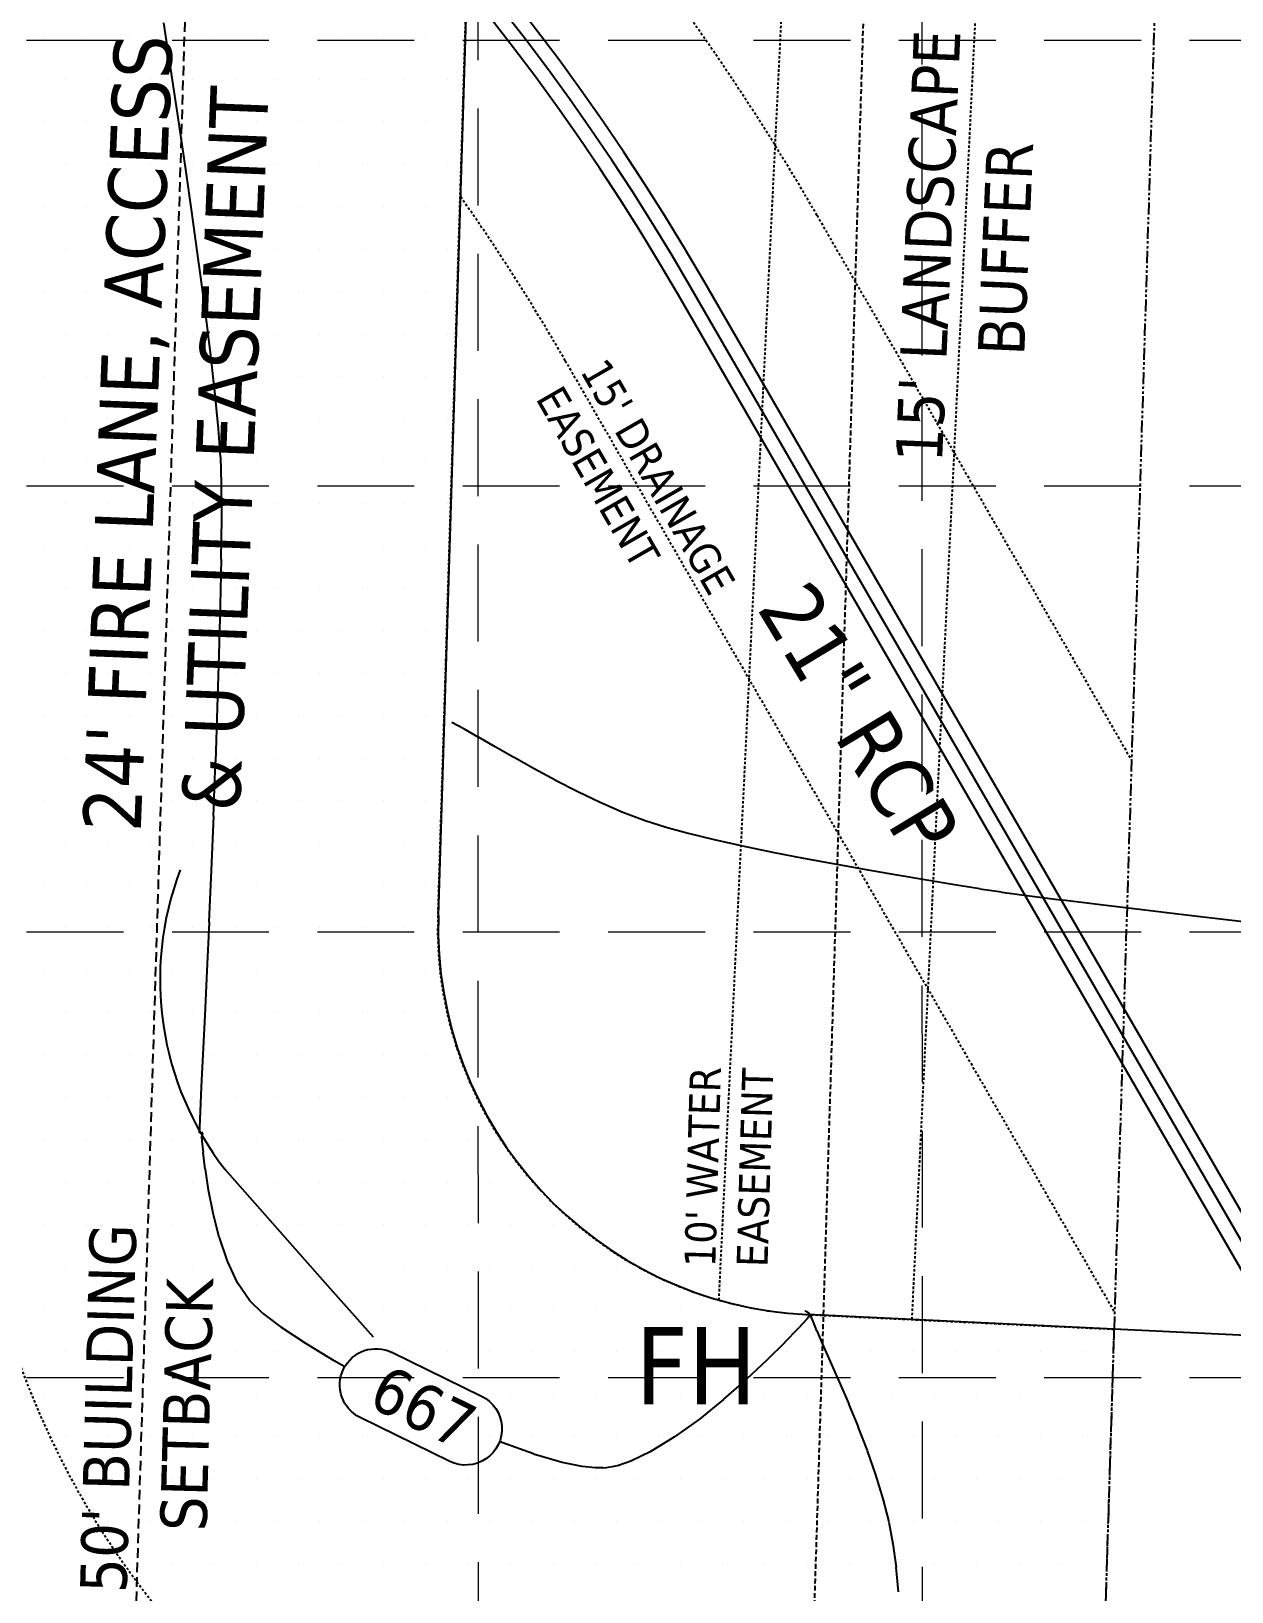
# Model space of a CAD drawing. Header units: inches. Extents: x 6967 to 7890, y 13663 to 15138.
# Drawn here: x 7681.8 to 7743.8, y 14090.4 to 14170.9 of the extents above; entities that cross this region are included whole.
import ezdxf

# ---------------------------------------------------------------- set-up
doc = ezdxf.new("R2010")
doc.units = ezdxf.units.IN
doc.header["$MEASUREMENT"] = 0
for name, pattern in [('DASHED', [0.75, 0.5, -0.25]), ('DASHED2', [0.375, 0.25, -0.125]), ('HIDDEN', [0.375, 0.25, -0.125]), ('XGWI003AR$0$HIDDEN2', [0.1875, 0.125, -0.0625]), ('xGWI003pt$0$HIDDEN2', [0.1875, 0.125, -0.0625]), ('xGWI003pt$0$PHANTOM2', [1.25, 0.625, -0.125, 0.125, -0.125, 0.125, -0.125])]:
    doc.linetypes.add(name, pattern=pattern)
for name, color, linetype in [('C-ANNO-EASE-N', 6, 'Continuous'), ('C-ANNO-STRM-N', 7, 'Continuous'), ('C-ANNO-WATR-N', 4, 'Continuous'), ('C-SITE-BLDG-STBK-N', 7, 'DASHED'), ('C-SITE-LSCP-STBK-N', 2, 'HIDDEN'), ('C-SITE-STBK-LSCP-N', 7, 'DASHED2'), ('GRID', 254, 'HIDDEN'), ('PC', 35, 'Continuous'), ('STORM', 5, 'Continuous'), ('V-ESMT-ACCS-TXT-N', 7, 'Continuous'), ('XGWI003AR$0$C-PKNG-CURB-FACE-N', 4, 'Continuous'), ('XGWI003AR$0$C-PKNG-FIRE-HTCH-N', 2, 'Continuous'), ('XGWI003AR$0$C-PKNG-FIRE-N', 2, 'XGWI003AR$0$HIDDEN2'), ('xGWI003pt$0$C-BNDY-E', 3, 'xGWI003pt$0$PHANTOM2'), ('xGWI003pt$0$C-EASE-STRM-N', 6, 'xGWI003pt$0$HIDDEN2'), ('xGWI003pt$0$C-EASE-WATR-N', 2, 'xGWI003pt$0$HIDDEN2')]:
    doc.layers.add(name, color=color, linetype=linetype)
doc.styles.add('L100', font='TAHOMA.TTF', dxfattribs={"height": 4})
doc.styles.add('L40', font='TAHOMA.TTF', dxfattribs={"height": 1.6})
doc.styles.add('L50', font='TAHOMA.TTF', dxfattribs={"height": 2})
doc.styles.add('L80', font='TAHOMA.TTF', dxfattribs={"height": 3.2})

msp = doc.modelspace()

# ---------------------------------------------------------------- linework, layer by layer
at = {"layer": 'C-SITE-BLDG-STBK-N'}
msp.add_line((7691.413, 14225.369), (7685.316, 14027.583), dxfattribs=at)
at = {"layer": 'C-SITE-LSCP-STBK-N', "color": 253}
msp.add_line((7719.753, 14008.773), (7727.043, 14245.288), dxfattribs=at)
at = {"layer": 'GRID', "color": 252, "linetype": 'HIDDEN', "lineweight": 0, "ltscale": 20}
for p, q in [((7704.941, 13779.448), (7704.766, 15114.087)), ((7727.819, 13779.209), (7727.768, 15114.087)), ((6991.593, 14170.477), (7865.68, 14170.477)), ((6991.593, 14147.475), (7865.68, 14147.475)), ((6991.593, 14124.472), (7865.68, 14124.472)), ((6991.593, 14101.47), (7865.68, 14101.47))]:
    msp.add_line(p, q, dxfattribs=at)
at = {"layer": 'PC', "color": 25, "elevation": 667}
for points in [[(7689.036, 14168.978), (7688.675, 14171.358)], [(7689.409, 14166.482), (7689.036, 14168.978)], [(7689.783, 14163.927), (7689.409, 14166.482)], [(7691.652, 14147.579), (7691.608, 14148.973)], [(7691.53, 14138.758), (7691.597, 14141.328)], [(7691.446, 14136.045), (7691.53, 14138.758)], [(7691.348, 14133.249), (7691.446, 14136.045)], [(7704.148, 14134.94), (7703.536, 14135.267)], [(7705.767, 14134.018), (7704.898, 14134.516)], [(7710.029, 14131.696), (7708.885, 14132.284)], [(7713.498, 14130.194), (7712.356, 14130.63)], [(7714.532, 14129.865), (7713.498, 14130.194)], [(7717.083, 14129.209), (7715.737, 14129.536)], [(7718.543, 14128.885), (7717.083, 14129.209)], [(7731.889, 14126.51), (7730.777, 14126.68)], [(7735.055, 14126.093), (7733.332, 14126.313)], [(7690.796, 14120.162), (7690.901, 14122.459)], [(7690.702, 14118.146), (7690.796, 14120.162)], [(7690.622, 14116.472), (7690.702, 14118.146)], [(7690.51, 14114.107), (7690.522, 14114.392)], [(7690.683, 14114.107), (7690.598, 14114.107)], [(7690.65, 14113.677), (7690.633, 14113.901)], [(7690.811, 14112.225), (7690.705, 14113.093)], [(7691.953, 14107.48), (7691.538, 14108.701)], [(7693.109, 14105.433), (7692.473, 14106.364)], [(7693.769, 14104.803), (7693.109, 14105.433)], [(7721.745, 14104.929), (7721.767, 14104.914)], [(7722.024, 14104.698), (7722.069, 14104.581)], [(7695.995, 14103.224), (7694.748, 14104.056)], [(7721.862, 14104.503), (7721.407, 14104.01)], [(7722.172, 14104.326), (7722.353, 14103.894)], [(7720.704, 14103.284), (7719.797, 14102.388)], [(7719.797, 14102.388), (7718.731, 14101.389)], [(7723.056, 14102.297), (7723.516, 14101.251)], [(7724.001, 14100.12), (7724.49, 14098.929)], [(7716.301, 14099.336), (7715.026, 14098.412)], [(7707.748, 14097.533), (7706.115, 14098.12)], [(7724.961, 14097.7), (7725.396, 14096.457)], [(7711.321, 14096.812), (7710.929, 14096.815)], [(7712.811, 14097.181), (7712.132, 14096.947)], [(7725.396, 14096.457), (7725.774, 14095.224)]]:
    msp.add_lwpolyline(points, dxfattribs=at)
at = {"layer": 'PC', "color": 25, "extrusion": (0.989908, 0.141711, 0), "elevation": 9619.362}
msp.add_lwpolyline([(12928.673, 667), (12931.26, 667)], dxfattribs=at)
at = {"layer": 'PC', "color": 25, "extrusion": (0.990522, 0.137352, 0), "elevation": 9562.36}
msp.add_lwpolyline([(12968.354, 667), (12970.889, 667)], dxfattribs=at)
at = {"layer": 'PC', "color": 25, "extrusion": (0.991292, 0.131684, 0), "elevation": 9488.02}
msp.add_lwpolyline([(13020.415, 667), (13022.842, 667)], dxfattribs=at)
at = {"layer": 'PC', "color": 25, "extrusion": (0.99227, 0.124096, 0), "elevation": 9388.132}
msp.add_lwpolyline([(13090.356, 667), (13092.62, 667)], dxfattribs=at)
at = {"layer": 'PC', "color": 25, "extrusion": (0.993538, 0.113503, 0), "elevation": 9247.936}
msp.add_lwpolyline([(13187.73, 667), (13189.774, 667)], dxfattribs=at)
at = {"layer": 'PC', "color": 25, "extrusion": (0.995208, 0.097776, 0), "elevation": 9038.214}
msp.add_lwpolyline([(13330.567, 667), (13332.337, 667)], dxfattribs=at)
at = {"layer": 'PC', "color": 25, "extrusion": (0.997395, 0.072139, 0), "elevation": 8692.255}
msp.add_lwpolyline([(13557.249, 667), (13558.689, 667)], dxfattribs=at)
at = {"layer": 'PC', "color": 25, "extrusion": (0.999984, 0.005707, 0), "elevation": 7772.268}
msp.add_lwpolyline([(14101.672, 667), (14103.451, 667)], dxfattribs=at)
at = {"layer": 'PC', "color": 25, "extrusion": (0.999957, -0.00928, 0), "elevation": 7560.052}
msp.add_lwpolyline([(14214.468, 667), (14216.572, 667)], dxfattribs=at)
at = {"layer": 'PC', "color": 25, "extrusion": (0.999818, -0.019077, 0), "elevation": 7420.423}
msp.add_lwpolyline([(14285.488, 667), (14287.855, 667)], dxfattribs=at)
at = {"layer": 'PC', "color": 25, "extrusion": (0.491628, 0.870805, 0), "elevation": 16096.355}
msp.add_lwpolyline([(239.461, 667), (240.323, 667)], dxfattribs=at)
at = {"layer": 'PC', "color": 25, "extrusion": (-0.495735, -0.868474, 0), "elevation": -16095.043}
msp.add_lwpolyline([(-313.356, 667), (-314.469, 667)], dxfattribs=at)
at = {"layer": 'PC', "color": 25, "extrusion": (0.999273, -0.038116, 0), "elevation": 7147.05}
msp.add_lwpolyline([(14413.327, 667), (14416.146, 667)], dxfattribs=at)
at = {"layer": 'PC', "color": 25, "extrusion": (0.488123, 0.872775, 0), "elevation": 16097.167}
msp.add_lwpolyline([(171.42, 667), (172.619, 667)], dxfattribs=at)
at = {"layer": 'PC', "color": 25, "extrusion": (0.47534, 0.879802, 0), "elevation": 16097.955}
msp.add_lwpolyline([(-64.66, 667), (-63.404, 667)], dxfattribs=at)
at = {"layer": 'PC', "color": 25, "extrusion": (0.432584, 0.901594, 0), "elevation": 16076.282}
msp.add_lwpolyline([(-839.46, 667), (-838.17, 667)], dxfattribs=at)
at = {"layer": 'PC', "color": 25, "extrusion": (0.999175, -0.040623, 0), "elevation": 7110.875}
msp.add_lwpolyline([(14428.428, 667), (14431.208, 667)], dxfattribs=at)
at = {"layer": 'PC', "color": 25, "extrusion": (-0.399939, -0.916542, 0), "elevation": -16035.784}
msp.add_lwpolyline([(1417.304, 667), (1416.035, 667)], dxfattribs=at)
at = {"layer": 'PC', "color": 25, "extrusion": (-0.263469, -0.964668, 0), "elevation": -15663.169}
msp.add_lwpolyline([(3720.421, 667), (3719.172, 667)], dxfattribs=at)
at = {"layer": 'PC', "color": 25, "extrusion": (-0.201838, -0.979419, 0), "elevation": -15395.993}
msp.add_lwpolyline([(4709.515, 667), (4707.94, 667)], dxfattribs=at)
at = {"layer": 'PC', "color": 25, "extrusion": (-0.190563, -0.981675, 0), "elevation": -15340.822}
msp.add_lwpolyline([(4887.863, 667), (4886.236, 667)], dxfattribs=at)
at = {"layer": 'PC', "color": 25, "extrusion": (-0.181859, -0.983325, 0), "elevation": -15296.918}
msp.add_lwpolyline([(5025.228, 667), (5023.578, 667)], dxfattribs=at)
at = {"layer": 'PC', "color": 25, "extrusion": (0.999089, -0.042673, 0), "elevation": 7081.247}
msp.add_lwpolyline([(14440.312, 667), (14442.992, 667)], dxfattribs=at)
at = {"layer": 'PC', "color": 25, "extrusion": (0.17517, 0.984538, 0), "elevation": 15262.403}
msp.add_lwpolyline([(-5130.743, 667), (-5129.099, 667)], dxfattribs=at)
at = {"layer": 'PC', "color": 25, "extrusion": (-0.170165, -0.985416, 0), "elevation": -15236.135}
msp.add_lwpolyline([(5209.839, 667), (5208.23, 667)], dxfattribs=at)
at = {"layer": 'PC', "color": 25, "extrusion": (-0.166681, -0.986011, 0), "elevation": -15217.626}
msp.add_lwpolyline([(5265.205, 667), (5263.66, 667)], dxfattribs=at)
at = {"layer": 'PC', "color": 25, "extrusion": (-0.164713, -0.986342, 0), "elevation": -15207.088}
msp.add_lwpolyline([(5297.014, 667), (5295.562, 667)], dxfattribs=at)
at = {"layer": 'PC', "color": 25, "extrusion": (-0.164452, -0.986385, 0), "elevation": -15205.689}
msp.add_lwpolyline([(5302.361, 667), (5301.031, 667)], dxfattribs=at)
at = {"layer": 'PC', "color": 25, "extrusion": (-0.135217, -0.990816, 0), "elevation": -15042.252}
msp.add_lwpolyline([(5752.198, 667), (5750.742, 667)], dxfattribs=at)
at = {"layer": 'PC', "color": 25, "extrusion": (-0.121557, -0.992584, 0), "elevation": -14961.593}
msp.add_lwpolyline([(5962.533, 667), (5960.563, 667)], dxfattribs=at)
at = {"layer": 'PC', "color": 25, "extrusion": (-0.118636, -0.992938, 0), "elevation": -14943.983}
msp.add_lwpolyline([(6008.684, 667), (6006.532, 667)], dxfattribs=at)
at = {"layer": 'PC', "color": 25, "extrusion": (-0.117125, -0.993117, 0), "elevation": -14934.824}
msp.add_lwpolyline([(6033.702, 667), (6031.415, 667)], dxfattribs=at)
at = {"layer": 'PC', "color": 25, "extrusion": (0.999015, -0.044363, 0), "elevation": 7056.82}
msp.add_lwpolyline([(14449.744, 667), (14452.265, 667)], dxfattribs=at)
at = {"layer": 'PC', "color": 25, "extrusion": (-0.116692, -0.993168, 0), "elevation": -14932.192}
msp.add_lwpolyline([(6042.583, 667), (6040.212, 667)], dxfattribs=at)
at = {"layer": 'PC', "color": 25, "extrusion": (-0.117197, -0.993109, 0), "elevation": -14935.262}
msp.add_lwpolyline([(6037.398, 667), (6034.991, 667)], dxfattribs=at)
at = {"layer": 'PC', "color": 25, "extrusion": (0.998844, -0.048062, 0), "elevation": 7003.264}
msp.add_lwpolyline([(14468.514, 667), (14469.787, 667)], dxfattribs=at)
at = {"layer": 'PC', "color": 25, "extrusion": (0.998871, -0.047497, 0), "elevation": 7011.454}
msp.add_lwpolyline([(14463.738, 667), (14464.547, 667)], dxfattribs=at)
at = {"layer": 'PC', "color": 25, "extrusion": (-0.003221, -0.999995, 0), "elevation": -14138.805}
msp.add_lwpolyline([(7645.097, 667), (7645.009, 667)], dxfattribs=at)
at = {"layer": 'PC', "color": 25, "extrusion": (0.969476, -0.245185, 0), "elevation": 3995.372}
msp.add_lwpolyline([(15568.72, 667), (15568.84, 667)], dxfattribs=at)
at = {"layer": 'PC', "color": 25, "extrusion": (0.995514, 0.094617, 0), "elevation": 8991.545}
msp.add_lwpolyline([(13322.104, 667), (13322.691, 667)], dxfattribs=at)
at = {"layer": 'PC', "color": 25, "extrusion": (0.976124, -0.217215, 0), "elevation": 4441.268}
msp.add_lwpolyline([(15447.554, 667), (15447.646, 667)], dxfattribs=at)
at = {"layer": 'PC', "color": 25, "extrusion": (0.988147, 0.15351, 0), "elevation": 9766.023}
msp.add_lwpolyline([(12763.249, 667), (12764.335, 667)], dxfattribs=at)
at = {"layer": 'PC', "color": 25, "extrusion": (0.980807, 0.19498, 0), "elevation": 10294.761}
msp.add_lwpolyline([(12339.507, 667), (12340.731, 667)], dxfattribs=at)
at = {"layer": 'PC', "color": 25, "extrusion": (0.968477, 0.249104, 0), "elevation": 10963.604}
msp.add_lwpolyline([(11747.961, 667), (11749.251, 667)], dxfattribs=at)
at = {"layer": 'PC', "color": 25, "extrusion": (0.906341, 0.422547, 0), "elevation": 12932.609}
msp.add_lwpolyline([(9534.741, 667), (9535.971, 667)], dxfattribs=at)
at = {"layer": 'PC', "color": 25, "extrusion": (0.606137, 0.79536, 0), "elevation": 15881.878}
msp.add_lwpolyline([(2428.891, 667), (2430.123, 667)], dxfattribs=at)
at = {"layer": 'PC', "color": 25, "extrusion": (-0.512019, -0.858974, 0), "elevation": -16069.447}
msp.add_lwpolyline([(-589.184, 667), (-589.11, 667)], dxfattribs=at)
at = {"layer": 'PC', "color": 25, "extrusion": (-0.5334, -0.845863, 0), "elevation": -16049.619}
msp.add_lwpolyline([(-991.93, 667), (-991.797, 667)], dxfattribs=at)
at = {"layer": 'PC', "color": 25, "extrusion": (0.76917, -0.639044, 0), "elevation": -3073.971}
msp.add_lwpolyline([(15783.627, 667), (15783.373, 667)], dxfattribs=at)
at = {"layer": 'PC', "color": 25, "extrusion": (0.795667, 0.605734, 0), "elevation": 14687.859}
msp.add_lwpolyline([(6545.282, 667), (6545.148, 667)], dxfattribs=at)
at = {"layer": 'PC', "color": 25, "extrusion": (0.718461, -0.695568, 0), "elevation": -4262.768}
msp.add_lwpolyline([(15503.936, 667), (15502.925, 667)], dxfattribs=at)
at = {"layer": 'PC', "color": 25, "extrusion": (0.927861, 0.372926, 0), "elevation": 12424.971}
msp.add_lwpolyline([(10207.333, 667), (10207.058, 667)], dxfattribs=at)
at = {"layer": 'PC', "color": 25, "extrusion": (0.916729, 0.39951, 0), "elevation": 12713.952}
msp.add_lwpolyline([(9844.288, 667), (9843.57, 667)], dxfattribs=at)
at = {"layer": 'PC', "color": 25, "extrusion": (0.519434, 0.854511, 0), "elevation": 16048.915}
msp.add_lwpolyline([(747.676, 667), (749.386, 667)], dxfattribs=at)
at = {"layer": 'PC', "color": 25, "extrusion": (0.914372, 0.404876, 0), "elevation": 12771.421}
msp.add_lwpolyline([(9768.893, 667), (9767.866, 667)], dxfattribs=at)
at = {"layer": 'PC', "color": 25, "extrusion": (-0.49068, -0.87134, 0), "elevation": -16064.915}
msp.add_lwpolyline([(-212.003, 667), (-212.627, 667)], dxfattribs=at)
at = {"layer": 'PC', "color": 25, "linetype": 'Continuous', "extrusion": (-0.439504, -0.898241, 0)}
for points, elevation in [([(718.623, 667), (723.773, 667)], -16052.062), ([(723.773, 667), (718.623, 667)], -16048.319)]:
    msp.add_lwpolyline(points, dxfattribs=dict(at, elevation=elevation))
at = {"layer": 'PC', "color": 25, "extrusion": (0.660742, -0.750613, 0), "elevation": -5484.601}
msp.add_lwpolyline([(15111.159, 667), (15109.587, 667)], dxfattribs=at)
at = {"layer": 'PC', "color": 25, "extrusion": (0.91912, 0.393978, 0), "elevation": 12654.424}
msp.add_lwpolyline([(9917.839, 667), (9916.609, 667)], dxfattribs=at)
at = {"layer": 'PC', "color": 25, "extrusion": (0.629957, -0.77663, 0), "elevation": -6089.026}
msp.add_lwpolyline([(14876.297, 667), (14874.688, 667)], dxfattribs=at)
at = {"layer": 'PC', "color": 25, "extrusion": (0.52279, -0.852461, 0), "elevation": -7985.015}
msp.add_lwpolyline([(13947.272, 667), (13945.799, 667)], dxfattribs=at)
at = {"layer": 'PC', "color": 25, "extrusion": (0.933511, 0.358548, 0), "elevation": 12266.036}
msp.add_lwpolyline([(10391.914, 667), (10390.598, 667)], dxfattribs=at)
at = {"layer": 'PC', "color": 25, "extrusion": (0.379755, 0.925087, 0), "elevation": 15968.425}
msp.add_lwpolyline([(-1774.997, 667), (-1774.868, 667)], dxfattribs=at)
at = {"layer": 'PC', "color": 25, "extrusion": (-0.280666, -0.959805, 0), "elevation": -15694.192}
msp.add_lwpolyline([(3442.779, 667), (3441.24, 667)], dxfattribs=at)
at = {"layer": 'PC', "color": 25, "extrusion": (0.433092, -0.90135, 0), "elevation": -9366.138}
msp.add_lwpolyline([(13058.378, 667), (13057.313, 667)], dxfattribs=at)
at = {"layer": 'PC', "color": 25, "extrusion": (-0.202048, -0.979376, 0), "elevation": -15363.988}
msp.add_lwpolyline([(4702.997, 667), (4701.942, 667)], dxfattribs=at)
at = {"layer": 'PC', "color": 25, "extrusion": (-0.107559, -0.994199, 0), "elevation": -14844.413}
msp.add_lwpolyline([(6149.961, 667), (6149.286, 667)], dxfattribs=at)
at = {"layer": 'PC', "color": 25, "extrusion": (0.071283, -0.997456, 0), "elevation": -13511.262}
msp.add_lwpolyline([(8696.75, 667), (8696.572, 667)], dxfattribs=at)
at = {"layer": 'PC', "color": 25, "extrusion": (0.133324, -0.991073, 0), "elevation": -12942.849}
msp.add_lwpolyline([(9522.303, 667), (9522.096, 667)], dxfattribs=at)
at = {"layer": 'PC', "color": 25, "extrusion": (0.216707, -0.976237, 0), "elevation": -12090.679}
msp.add_lwpolyline([(10583.778, 667), (10583.34, 667)], dxfattribs=at)
at = {"layer": 'PC', "color": 25, "extrusion": (0.970196, 0.24232, 0), "elevation": 10911.07}
msp.add_lwpolyline([(11803.029, 667), (11801.792, 667)], dxfattribs=at)
at = {"layer": 'PC', "color": 25, "extrusion": (0.983289, 0.182051, 0), "elevation": 10162.797}
msp.add_lwpolyline([(12451.959, 667), (12450.819, 667)], dxfattribs=at)
at = {"layer": 'PC', "color": 25, "extrusion": (0.990874, 0.134792, 0), "elevation": 9555.387}
msp.add_lwpolyline([(12922.845, 667), (12921.626, 667)], dxfattribs=at)
at = {"layer": 'PC', "color": 25, "extrusion": (0.995064, 0.099235, 0), "elevation": 9086.692}
msp.add_lwpolyline([(13255.409, 667), (13254.131, 667)], dxfattribs=at)
at = {"layer": 'PC', "color": 25, "linetype": 'Continuous', "extrusion": (0, 0, -1)}
for centre, start, end in [((-7699.621, 14101.095, -667), 296.07224, 116.07224), ((-7704.246, 14098.831, -667), 116.07224, 296.07224)]:
    msp.add_arc(centre, 1.871, start, end, dxfattribs=at)
at = {"layer": 'STORM'}
for p, q in [((7751.56, 14097.381), (7716.527, 14158.059)), ((7749.828, 14097.381), (7715.228, 14157.309)), ((7751.415, 14096.131), (7715.878, 14157.684))]:
    msp.add_line(p, q, dxfattribs=at)
for radius in [120.75, 120, 119.25]:
    msp.add_arc((7611.955, 14097.684), radius, 30, 88.23444, dxfattribs=at)
at = {"layer": 'V-ESMT-ACCS-TXT-N'}
for p, q in [((7696.999, 14106.364), (7691.829, 14112.212)), ((7699.483, 14103.555), (7696.999, 14106.364))]:
    msp.add_line(p, q, dxfattribs=at)
msp.add_arc((7704.421, 14121.998), 15.948, 159.15263, 217.8527, dxfattribs=at)
at = {"layer": 'XGWI003AR$0$C-PKNG-CURB-FACE-N', "color": 7}
for p, q in [((7702.836, 14125.319), (7705.827, 14222.351)), ((7766.173, 14102.614), (7721.874, 14104.725))]:
    msp.add_line(p, q, dxfattribs=at)
msp.add_arc((7722.826, 14124.703), 20, 178.23444, 267.27089, dxfattribs=at)
at = {"layer": 'XGWI003AR$0$C-PKNG-FIRE-HTCH-N', "color": 255}
for p, q in [((7682.5, 14170.625), (7682.5, 14170.625)), ((7684.688, 14170.625), (7684.688, 14170.625)), ((7686.875, 14170.625), (7686.875, 14170.625)), ((7689.062, 14170.625), (7689.062, 14170.625)), ((7691.25, 14170.625), (7691.25, 14170.625)), ((7693.438, 14170.625), (7693.438, 14170.625)), ((7695.625, 14170.625), (7695.625, 14170.625)), ((7697.812, 14170.625), (7697.812, 14170.625)), ((7700, 14170.625), (7700, 14170.625)), ((7702.188, 14170.625), (7702.188, 14170.625)), ((7683.594, 14168.438), (7683.594, 14168.438)), ((7685.781, 14168.438), (7685.781, 14168.438)), ((7687.969, 14168.438), (7687.969, 14168.438)), ((7690.156, 14168.438), (7690.156, 14168.438)), ((7692.344, 14168.438), (7692.344, 14168.438)), ((7694.531, 14168.438), (7694.531, 14168.438)), ((7696.719, 14168.438), (7696.719, 14168.438)), ((7698.906, 14168.438), (7698.906, 14168.438)), ((7701.094, 14168.438), (7701.094, 14168.438)), ((7703.281, 14168.438), (7703.281, 14168.438)), ((7682.5, 14166.25), (7682.5, 14166.25)), ((7684.688, 14166.25), (7684.688, 14166.25)), ((7686.875, 14166.25), (7686.875, 14166.25)), ((7689.062, 14166.25), (7689.062, 14166.25)), ((7691.25, 14166.25), (7691.25, 14166.25)), ((7693.438, 14166.25), (7693.438, 14166.25)), ((7695.625, 14166.25), (7695.625, 14166.25)), ((7697.812, 14166.25), (7697.812, 14166.25)), ((7700, 14166.25), (7700, 14166.25)), ((7702.188, 14166.25), (7702.188, 14166.25)), ((7683.594, 14164.062), (7683.594, 14164.062)), ((7685.781, 14164.062), (7685.781, 14164.062)), ((7687.969, 14164.062), (7687.969, 14164.062)), ((7690.156, 14164.062), (7690.156, 14164.062)), ((7692.344, 14164.062), (7692.344, 14164.062)), ((7694.531, 14164.062), (7694.531, 14164.062)), ((7696.719, 14164.062), (7696.719, 14164.062)), ((7698.906, 14164.062), (7698.906, 14164.062)), ((7701.094, 14164.062), (7701.094, 14164.062)), ((7703.281, 14164.062), (7703.281, 14164.062)), ((7682.5, 14161.875), (7682.5, 14161.875)), ((7684.688, 14161.875), (7684.688, 14161.875)), ((7686.875, 14161.875), (7686.875, 14161.875)), ((7689.062, 14161.875), (7689.062, 14161.875)), ((7691.25, 14161.875), (7691.25, 14161.875)), ((7693.438, 14161.875), (7693.438, 14161.875)), ((7695.625, 14161.875), (7695.625, 14161.875)), ((7697.812, 14161.875), (7697.812, 14161.875)), ((7700, 14161.875), (7700, 14161.875)), ((7702.188, 14161.875), (7702.188, 14161.875)), ((7683.594, 14159.688), (7683.594, 14159.688)), ((7685.781, 14159.688), (7685.781, 14159.688)), ((7687.969, 14159.688), (7687.969, 14159.688)), ((7690.156, 14159.688), (7690.156, 14159.688)), ((7692.344, 14159.688), (7692.344, 14159.688)), ((7694.531, 14159.688), (7694.531, 14159.688)), ((7696.719, 14159.688), (7696.719, 14159.688)), ((7698.906, 14159.688), (7698.906, 14159.688)), ((7701.094, 14159.688), (7701.094, 14159.688)), ((7703.281, 14159.688), (7703.281, 14159.688)), ((7682.5, 14157.5), (7682.5, 14157.5)), ((7684.688, 14157.5), (7684.688, 14157.5)), ((7686.875, 14157.5), (7686.875, 14157.5)), ((7689.062, 14157.5), (7689.062, 14157.5)), ((7691.25, 14157.5), (7691.25, 14157.5)), ((7693.438, 14157.5), (7693.438, 14157.5)), ((7695.625, 14157.5), (7695.625, 14157.5)), ((7697.812, 14157.5), (7697.812, 14157.5)), ((7700, 14157.5), (7700, 14157.5)), ((7702.188, 14157.5), (7702.188, 14157.5)), ((7683.594, 14155.312), (7683.594, 14155.312)), ((7685.781, 14155.312), (7685.781, 14155.312)), ((7687.969, 14155.312), (7687.969, 14155.312)), ((7690.156, 14155.312), (7690.156, 14155.312)), ((7692.344, 14155.312), (7692.344, 14155.312)), ((7694.531, 14155.312), (7694.531, 14155.312)), ((7696.719, 14155.312), (7696.719, 14155.312)), ((7698.906, 14155.312), (7698.906, 14155.312)), ((7701.094, 14155.312), (7701.094, 14155.312)), ((7703.281, 14155.312), (7703.281, 14155.312)), ((7682.5, 14153.125), (7682.5, 14153.125)), ((7684.688, 14153.125), (7684.688, 14153.125)), ((7686.875, 14153.125), (7686.875, 14153.125)), ((7689.062, 14153.125), (7689.062, 14153.125)), ((7691.25, 14153.125), (7691.25, 14153.125)), ((7693.438, 14153.125), (7693.438, 14153.125)), ((7695.625, 14153.125), (7695.625, 14153.125)), ((7697.812, 14153.125), (7697.812, 14153.125)), ((7700, 14153.125), (7700, 14153.125)), ((7702.188, 14153.125), (7702.188, 14153.125)), ((7683.594, 14150.938), (7683.594, 14150.938)), ((7685.781, 14150.938), (7685.781, 14150.938)), ((7687.969, 14150.938), (7687.969, 14150.938)), ((7690.156, 14150.938), (7690.156, 14150.938)), ((7692.344, 14150.938), (7692.344, 14150.938)), ((7694.531, 14150.938), (7694.531, 14150.938)), ((7696.719, 14150.938), (7696.719, 14150.938)), ((7698.906, 14150.938), (7698.906, 14150.938)), ((7701.094, 14150.938), (7701.094, 14150.938)), ((7703.281, 14150.938), (7703.281, 14150.938)), ((7682.5, 14148.75), (7682.5, 14148.75)), ((7684.688, 14148.75), (7684.688, 14148.75)), ((7686.875, 14148.75), (7686.875, 14148.75)), ((7689.062, 14148.75), (7689.062, 14148.75)), ((7691.25, 14148.75), (7691.25, 14148.75)), ((7693.438, 14148.75), (7693.438, 14148.75)), ((7695.625, 14148.75), (7695.625, 14148.75)), ((7697.812, 14148.75), (7697.812, 14148.75)), ((7700, 14148.75), (7700, 14148.75)), ((7702.188, 14148.75), (7702.188, 14148.75)), ((7683.594, 14146.562), (7683.594, 14146.562)), ((7685.781, 14146.562), (7685.781, 14146.562)), ((7687.969, 14146.562), (7687.969, 14146.562)), ((7690.156, 14146.562), (7690.156, 14146.562)), ((7692.344, 14146.562), (7692.344, 14146.562)), ((7694.531, 14146.562), (7694.531, 14146.562)), ((7696.719, 14146.562), (7696.719, 14146.562)), ((7698.906, 14146.562), (7698.906, 14146.562)), ((7701.094, 14146.562), (7701.094, 14146.562)), ((7703.281, 14146.562), (7703.281, 14146.562)), ((7682.5, 14144.375), (7682.5, 14144.375)), ((7684.688, 14144.375), (7684.688, 14144.375)), ((7686.875, 14144.375), (7686.875, 14144.375)), ((7689.062, 14144.375), (7689.062, 14144.375)), ((7691.25, 14144.375), (7691.25, 14144.375)), ((7693.438, 14144.375), (7693.438, 14144.375)), ((7695.625, 14144.375), (7695.625, 14144.375)), ((7697.812, 14144.375), (7697.812, 14144.375)), ((7700, 14144.375), (7700, 14144.375)), ((7702.188, 14144.375), (7702.188, 14144.375)), ((7683.594, 14142.188), (7683.594, 14142.188)), ((7685.781, 14142.188), (7685.781, 14142.188)), ((7687.969, 14142.188), (7687.969, 14142.188)), ((7690.156, 14142.188), (7690.156, 14142.188)), ((7692.344, 14142.188), (7692.344, 14142.188)), ((7694.531, 14142.188), (7694.531, 14142.188)), ((7696.719, 14142.188), (7696.719, 14142.188)), ((7698.906, 14142.188), (7698.906, 14142.188)), ((7701.094, 14142.188), (7701.094, 14142.188)), ((7703.281, 14142.188), (7703.281, 14142.188)), ((7682.5, 14140), (7682.5, 14140)), ((7684.688, 14140), (7684.688, 14140)), ((7686.875, 14140), (7686.875, 14140)), ((7689.062, 14140), (7689.062, 14140)), ((7691.25, 14140), (7691.25, 14140)), ((7693.438, 14140), (7693.438, 14140)), ((7695.625, 14140), (7695.625, 14140)), ((7697.812, 14140), (7697.812, 14140)), ((7700, 14140), (7700, 14140)), ((7702.188, 14140), (7702.188, 14140)), ((7683.594, 14137.812), (7683.594, 14137.812)), ((7685.781, 14137.812), (7685.781, 14137.812)), ((7687.969, 14137.812), (7687.969, 14137.812)), ((7690.156, 14137.812), (7690.156, 14137.812)), ((7692.344, 14137.812), (7692.344, 14137.812)), ((7694.531, 14137.812), (7694.531, 14137.812)), ((7696.719, 14137.812), (7696.719, 14137.812)), ((7698.906, 14137.812), (7698.906, 14137.812)), ((7701.094, 14137.812), (7701.094, 14137.812)), ((7682.5, 14135.625), (7682.5, 14135.625)), ((7684.688, 14135.625), (7684.688, 14135.625)), ((7686.875, 14135.625), (7686.875, 14135.625)), ((7689.062, 14135.625), (7689.062, 14135.625)), ((7691.25, 14135.625), (7691.25, 14135.625)), ((7693.438, 14135.625), (7693.438, 14135.625)), ((7695.625, 14135.625), (7695.625, 14135.625)), ((7697.812, 14135.625), (7697.812, 14135.625)), ((7700, 14135.625), (7700, 14135.625)), ((7702.188, 14135.625), (7702.188, 14135.625)), ((7683.594, 14133.438), (7683.594, 14133.438)), ((7685.781, 14133.438), (7685.781, 14133.438)), ((7687.969, 14133.438), (7687.969, 14133.438)), ((7690.156, 14133.438), (7690.156, 14133.438)), ((7692.344, 14133.438), (7692.344, 14133.438)), ((7694.531, 14133.438), (7694.531, 14133.438)), ((7696.719, 14133.438), (7696.719, 14133.438)), ((7698.906, 14133.438), (7698.906, 14133.438)), ((7701.094, 14133.438), (7701.094, 14133.438)), ((7682.5, 14131.25), (7682.5, 14131.25)), ((7684.688, 14131.25), (7684.688, 14131.25)), ((7686.875, 14131.25), (7686.875, 14131.25)), ((7689.062, 14131.25), (7689.062, 14131.25)), ((7691.25, 14131.25), (7691.25, 14131.25)), ((7693.438, 14131.25), (7693.438, 14131.25)), ((7695.625, 14131.25), (7695.625, 14131.25)), ((7697.812, 14131.25), (7697.812, 14131.25)), ((7700, 14131.25), (7700, 14131.25)), ((7702.188, 14131.25), (7702.188, 14131.25)), ((7683.594, 14129.062), (7683.594, 14129.062)), ((7685.781, 14129.062), (7685.781, 14129.062)), ((7687.969, 14129.062), (7687.969, 14129.062)), ((7690.156, 14129.062), (7690.156, 14129.062)), ((7692.344, 14129.062), (7692.344, 14129.062)), ((7694.531, 14129.062), (7694.531, 14129.062)), ((7696.719, 14129.062), (7696.719, 14129.062)), ((7698.906, 14129.062), (7698.906, 14129.062)), ((7701.094, 14129.062), (7701.094, 14129.062)), ((7682.5, 14126.875), (7682.5, 14126.875)), ((7684.688, 14126.875), (7684.688, 14126.875)), ((7686.875, 14126.875), (7686.875, 14126.875)), ((7689.062, 14126.875), (7689.062, 14126.875)), ((7691.25, 14126.875), (7691.25, 14126.875)), ((7693.438, 14126.875), (7693.438, 14126.875)), ((7695.625, 14126.875), (7695.625, 14126.875)), ((7697.812, 14126.875), (7697.812, 14126.875)), ((7700, 14126.875), (7700, 14126.875)), ((7702.188, 14126.875), (7702.188, 14126.875)), ((7683.594, 14124.688), (7683.594, 14124.688)), ((7685.781, 14124.688), (7685.781, 14124.688)), ((7687.969, 14124.688), (7687.969, 14124.688)), ((7690.156, 14124.688), (7690.156, 14124.688)), ((7692.344, 14124.688), (7692.344, 14124.688)), ((7694.531, 14124.688), (7694.531, 14124.688)), ((7696.719, 14124.688), (7696.719, 14124.688)), ((7698.906, 14124.688), (7698.906, 14124.688)), ((7701.094, 14124.688), (7701.094, 14124.688)), ((7682.5, 14122.5), (7682.5, 14122.5)), ((7684.688, 14122.5), (7684.688, 14122.5)), ((7686.875, 14122.5), (7686.875, 14122.5)), ((7689.062, 14122.5), (7689.062, 14122.5)), ((7691.25, 14122.5), (7691.25, 14122.5)), ((7693.438, 14122.5), (7693.438, 14122.5)), ((7695.625, 14122.5), (7695.625, 14122.5)), ((7697.812, 14122.5), (7697.812, 14122.5)), ((7700, 14122.5), (7700, 14122.5)), ((7702.188, 14122.5), (7702.188, 14122.5)), ((7683.594, 14120.312), (7683.594, 14120.312)), ((7685.781, 14120.312), (7685.781, 14120.312)), ((7687.969, 14120.312), (7687.969, 14120.312)), ((7690.156, 14120.312), (7690.156, 14120.312)), ((7692.344, 14120.312), (7692.344, 14120.312)), ((7694.531, 14120.312), (7694.531, 14120.312)), ((7696.719, 14120.312), (7696.719, 14120.312)), ((7698.906, 14120.312), (7698.906, 14120.312)), ((7701.094, 14120.312), (7701.094, 14120.312)), ((7682.5, 14118.125), (7682.5, 14118.125)), ((7684.688, 14118.125), (7684.688, 14118.125)), ((7686.875, 14118.125), (7686.875, 14118.125)), ((7689.062, 14118.125), (7689.062, 14118.125)), ((7691.25, 14118.125), (7691.25, 14118.125)), ((7693.438, 14118.125), (7693.438, 14118.125)), ((7695.625, 14118.125), (7695.625, 14118.125)), ((7697.812, 14118.125), (7697.812, 14118.125)), ((7700, 14118.125), (7700, 14118.125)), ((7702.188, 14118.125), (7702.188, 14118.125)), ((7683.594, 14115.938), (7683.594, 14115.938)), ((7685.781, 14115.938), (7685.781, 14115.938)), ((7687.969, 14115.938), (7687.969, 14115.938)), ((7690.156, 14115.938), (7690.156, 14115.938)), ((7692.344, 14115.938), (7692.344, 14115.938)), ((7694.531, 14115.938), (7694.531, 14115.938)), ((7696.719, 14115.938), (7696.719, 14115.938)), ((7698.906, 14115.938), (7698.906, 14115.938)), ((7701.094, 14115.938), (7701.094, 14115.938)), ((7703.281, 14115.938), (7703.281, 14115.938)), ((7682.5, 14113.75), (7682.5, 14113.75)), ((7684.688, 14113.75), (7684.688, 14113.75)), ((7686.875, 14113.75), (7686.875, 14113.75)), ((7689.062, 14113.75), (7689.062, 14113.75)), ((7691.25, 14113.75), (7691.25, 14113.75)), ((7693.438, 14113.75), (7693.438, 14113.75)), ((7695.625, 14113.75), (7695.625, 14113.75)), ((7697.812, 14113.75), (7697.812, 14113.75)), ((7700, 14113.75), (7700, 14113.75)), ((7702.188, 14113.75), (7702.188, 14113.75)), ((7704.375, 14113.75), (7704.375, 14113.75)), ((7683.594, 14111.562), (7683.594, 14111.562)), ((7685.781, 14111.562), (7685.781, 14111.562)), ((7687.969, 14111.562), (7687.969, 14111.562)), ((7690.156, 14111.562), (7690.156, 14111.562)), ((7692.344, 14111.562), (7692.344, 14111.562)), ((7694.531, 14111.562), (7694.531, 14111.562)), ((7696.719, 14111.562), (7696.719, 14111.562)), ((7698.906, 14111.562), (7698.906, 14111.562)), ((7701.094, 14111.562), (7701.094, 14111.562)), ((7703.281, 14111.562), (7703.281, 14111.562)), ((7705.469, 14111.562), (7705.469, 14111.562)), ((7707.656, 14111.562), (7707.656, 14111.562)), ((7682.5, 14109.375), (7682.5, 14109.375)), ((7684.688, 14109.375), (7684.688, 14109.375)), ((7686.875, 14109.375), (7686.875, 14109.375)), ((7689.062, 14109.375), (7689.062, 14109.375)), ((7691.25, 14109.375), (7691.25, 14109.375)), ((7693.438, 14109.375), (7693.438, 14109.375)), ((7695.625, 14109.375), (7695.625, 14109.375)), ((7697.812, 14109.375), (7697.812, 14109.375)), ((7700, 14109.375), (7700, 14109.375)), ((7702.188, 14109.375), (7702.188, 14109.375)), ((7704.375, 14109.375), (7704.375, 14109.375)), ((7706.562, 14109.375), (7706.562, 14109.375)), ((7708.75, 14109.375), (7708.75, 14109.375)), ((7683.594, 14107.188), (7683.594, 14107.188)), ((7685.781, 14107.188), (7685.781, 14107.188)), ((7687.969, 14107.188), (7687.969, 14107.188)), ((7690.156, 14107.188), (7690.156, 14107.188)), ((7692.344, 14107.188), (7692.344, 14107.188)), ((7694.531, 14107.188), (7694.531, 14107.188)), ((7696.719, 14107.188), (7696.719, 14107.188)), ((7698.906, 14107.188), (7698.906, 14107.188)), ((7701.094, 14107.188), (7701.094, 14107.188)), ((7703.281, 14107.188), (7703.281, 14107.188)), ((7705.469, 14107.188), (7705.469, 14107.188)), ((7707.656, 14107.188), (7707.656, 14107.188)), ((7709.844, 14107.188), (7709.844, 14107.188)), ((7712.031, 14107.188), (7712.031, 14107.188)), ((7682.5, 14105), (7682.5, 14105)), ((7684.688, 14105), (7684.688, 14105)), ((7686.875, 14105), (7686.875, 14105)), ((7689.062, 14105), (7689.062, 14105)), ((7691.25, 14105), (7691.25, 14105)), ((7693.438, 14105), (7693.438, 14105)), ((7695.625, 14105), (7695.625, 14105)), ((7697.812, 14105), (7697.812, 14105)), ((7700, 14105), (7700, 14105)), ((7702.188, 14105), (7702.188, 14105)), ((7704.375, 14105), (7704.375, 14105)), ((7706.562, 14105), (7706.562, 14105)), ((7708.75, 14105), (7708.75, 14105)), ((7710.938, 14105), (7710.938, 14105)), ((7713.125, 14105), (7713.125, 14105)), ((7715.312, 14105), (7715.312, 14105)), ((7717.5, 14105), (7717.5, 14105)), ((7683.594, 14102.812), (7683.594, 14102.812)), ((7685.781, 14102.812), (7685.781, 14102.812)), ((7687.969, 14102.812), (7687.969, 14102.812)), ((7690.156, 14102.812), (7690.156, 14102.812)), ((7692.344, 14102.812), (7692.344, 14102.812)), ((7694.531, 14102.812), (7694.531, 14102.812)), ((7696.719, 14102.812), (7696.719, 14102.812)), ((7698.906, 14102.812), (7698.906, 14102.812)), ((7701.094, 14102.812), (7701.094, 14102.812)), ((7703.281, 14102.812), (7703.281, 14102.812)), ((7705.469, 14102.812), (7705.469, 14102.812)), ((7707.656, 14102.812), (7707.656, 14102.812)), ((7709.844, 14102.812), (7709.844, 14102.812)), ((7712.031, 14102.812), (7712.031, 14102.812)), ((7714.219, 14102.812), (7714.219, 14102.812)), ((7716.406, 14102.812), (7716.406, 14102.812)), ((7718.594, 14102.812), (7718.594, 14102.812)), ((7720.781, 14102.812), (7720.781, 14102.812)), ((7722.969, 14102.812), (7722.969, 14102.812)), ((7725.156, 14102.812), (7725.156, 14102.812)), ((7727.344, 14102.812), (7727.344, 14102.812)), ((7729.531, 14102.812), (7729.531, 14102.812)), ((7731.719, 14102.812), (7731.719, 14102.812)), ((7733.906, 14102.812), (7733.906, 14102.812)), ((7736.094, 14102.812), (7736.094, 14102.812)), ((7682.5, 14100.625), (7682.5, 14100.625)), ((7684.688, 14100.625), (7684.688, 14100.625)), ((7686.875, 14100.625), (7686.875, 14100.625)), ((7689.062, 14100.625), (7689.062, 14100.625)), ((7691.25, 14100.625), (7691.25, 14100.625)), ((7693.438, 14100.625), (7693.438, 14100.625)), ((7695.625, 14100.625), (7695.625, 14100.625)), ((7697.812, 14100.625), (7697.812, 14100.625)), ((7700, 14100.625), (7700, 14100.625)), ((7702.188, 14100.625), (7702.188, 14100.625)), ((7704.375, 14100.625), (7704.375, 14100.625)), ((7706.562, 14100.625), (7706.562, 14100.625)), ((7708.75, 14100.625), (7708.75, 14100.625)), ((7710.938, 14100.625), (7710.938, 14100.625)), ((7713.125, 14100.625), (7713.125, 14100.625)), ((7715.312, 14100.625), (7715.312, 14100.625)), ((7717.5, 14100.625), (7717.5, 14100.625)), ((7719.688, 14100.625), (7719.688, 14100.625)), ((7721.875, 14100.625), (7721.875, 14100.625)), ((7724.062, 14100.625), (7724.062, 14100.625)), ((7726.25, 14100.625), (7726.25, 14100.625)), ((7728.438, 14100.625), (7728.438, 14100.625)), ((7730.625, 14100.625), (7730.625, 14100.625)), ((7732.812, 14100.625), (7732.812, 14100.625)), ((7735, 14100.625), (7735, 14100.625)), ((7737.188, 14100.625), (7737.188, 14100.625)), ((7683.594, 14098.438), (7683.594, 14098.438)), ((7685.781, 14098.438), (7685.781, 14098.438)), ((7687.969, 14098.438), (7687.969, 14098.438)), ((7690.156, 14098.438), (7690.156, 14098.438)), ((7692.344, 14098.438), (7692.344, 14098.438)), ((7694.531, 14098.438), (7694.531, 14098.438)), ((7696.719, 14098.438), (7696.719, 14098.438)), ((7698.906, 14098.438), (7698.906, 14098.438)), ((7701.094, 14098.438), (7701.094, 14098.438)), ((7703.281, 14098.438), (7703.281, 14098.438)), ((7705.469, 14098.438), (7705.469, 14098.438)), ((7707.656, 14098.438), (7707.656, 14098.438)), ((7709.844, 14098.438), (7709.844, 14098.438)), ((7712.031, 14098.438), (7712.031, 14098.438)), ((7714.219, 14098.438), (7714.219, 14098.438)), ((7716.406, 14098.438), (7716.406, 14098.438)), ((7718.594, 14098.438), (7718.594, 14098.438)), ((7720.781, 14098.438), (7720.781, 14098.438)), ((7722.969, 14098.438), (7722.969, 14098.438)), ((7725.156, 14098.438), (7725.156, 14098.438)), ((7727.344, 14098.438), (7727.344, 14098.438)), ((7729.531, 14098.438), (7729.531, 14098.438)), ((7731.719, 14098.438), (7731.719, 14098.438)), ((7733.906, 14098.438), (7733.906, 14098.438)), ((7736.094, 14098.438), (7736.094, 14098.438)), ((7684.688, 14096.25), (7684.688, 14096.25)), ((7686.875, 14096.25), (7686.875, 14096.25)), ((7689.062, 14096.25), (7689.062, 14096.25)), ((7691.25, 14096.25), (7691.25, 14096.25)), ((7693.438, 14096.25), (7693.438, 14096.25)), ((7695.625, 14096.25), (7695.625, 14096.25)), ((7697.812, 14096.25), (7697.812, 14096.25)), ((7700, 14096.25), (7700, 14096.25)), ((7702.188, 14096.25), (7702.188, 14096.25)), ((7704.375, 14096.25), (7704.375, 14096.25)), ((7706.562, 14096.25), (7706.562, 14096.25)), ((7708.75, 14096.25), (7708.75, 14096.25)), ((7710.938, 14096.25), (7710.938, 14096.25)), ((7713.125, 14096.25), (7713.125, 14096.25)), ((7715.312, 14096.25), (7715.312, 14096.25)), ((7717.5, 14096.25), (7717.5, 14096.25)), ((7719.688, 14096.25), (7719.688, 14096.25)), ((7721.875, 14096.25), (7721.875, 14096.25)), ((7724.062, 14096.25), (7724.062, 14096.25)), ((7726.25, 14096.25), (7726.25, 14096.25)), ((7728.438, 14096.25), (7728.438, 14096.25)), ((7730.625, 14096.25), (7730.625, 14096.25)), ((7732.812, 14096.25), (7732.812, 14096.25)), ((7735, 14096.25), (7735, 14096.25)), ((7737.188, 14096.25), (7737.188, 14096.25)), ((7685.781, 14094.062), (7685.781, 14094.062)), ((7687.969, 14094.062), (7687.969, 14094.062)), ((7690.156, 14094.062), (7690.156, 14094.062)), ((7692.344, 14094.062), (7692.344, 14094.062)), ((7694.531, 14094.062), (7694.531, 14094.062)), ((7696.719, 14094.062), (7696.719, 14094.062)), ((7698.906, 14094.062), (7698.906, 14094.062)), ((7701.094, 14094.062), (7701.094, 14094.062)), ((7703.281, 14094.062), (7703.281, 14094.062)), ((7705.469, 14094.062), (7705.469, 14094.062)), ((7707.656, 14094.062), (7707.656, 14094.062)), ((7709.844, 14094.062), (7709.844, 14094.062)), ((7712.031, 14094.062), (7712.031, 14094.062)), ((7714.219, 14094.062), (7714.219, 14094.062)), ((7716.406, 14094.062), (7716.406, 14094.062)), ((7718.594, 14094.062), (7718.594, 14094.062)), ((7720.781, 14094.062), (7720.781, 14094.062)), ((7722.969, 14094.062), (7722.969, 14094.062)), ((7725.156, 14094.062), (7725.156, 14094.062)), ((7727.344, 14094.062), (7727.344, 14094.062)), ((7729.531, 14094.062), (7729.531, 14094.062)), ((7731.719, 14094.062), (7731.719, 14094.062)), ((7733.906, 14094.062), (7733.906, 14094.062)), ((7736.094, 14094.062), (7736.094, 14094.062)), ((7686.875, 14091.875), (7686.875, 14091.875)), ((7689.062, 14091.875), (7689.062, 14091.875)), ((7691.25, 14091.875), (7691.25, 14091.875)), ((7693.438, 14091.875), (7693.438, 14091.875)), ((7695.625, 14091.875), (7695.625, 14091.875)), ((7697.812, 14091.875), (7697.812, 14091.875)), ((7700, 14091.875), (7700, 14091.875)), ((7702.188, 14091.875), (7702.188, 14091.875)), ((7704.375, 14091.875), (7704.375, 14091.875)), ((7706.562, 14091.875), (7706.562, 14091.875)), ((7708.75, 14091.875), (7708.75, 14091.875)), ((7710.938, 14091.875), (7710.938, 14091.875)), ((7713.125, 14091.875), (7713.125, 14091.875)), ((7715.312, 14091.875), (7715.312, 14091.875)), ((7717.5, 14091.875), (7717.5, 14091.875)), ((7719.688, 14091.875), (7719.688, 14091.875)), ((7721.875, 14091.875), (7721.875, 14091.875)), ((7724.062, 14091.875), (7724.062, 14091.875)), ((7726.25, 14091.875), (7726.25, 14091.875)), ((7728.438, 14091.875), (7728.438, 14091.875)), ((7730.625, 14091.875), (7730.625, 14091.875)), ((7732.812, 14091.875), (7732.812, 14091.875)), ((7735, 14091.875), (7735, 14091.875)), ((7737.188, 14091.875), (7737.188, 14091.875))]:
    msp.add_line(p, q, dxfattribs=at)
at = {"layer": 'XGWI003AR$0$C-PKNG-FIRE-N', "color": 7}
for p, q in [((7704.437, 14178.373), (7702.802, 14125.32)), ((7721.84, 14104.727), (7737.694, 14103.971)), ((7737.694, 14103.971), (7736.739, 14072.981))]:
    msp.add_line(p, q, dxfattribs=at)
for centre, radius, end in [((7722.793, 14124.704), 20, 267.27089), ((7722.594, 14117.183), 44, 269.19703)]:
    msp.add_arc(centre, radius, 178.23444, end, dxfattribs=at)
at = {"layer": 'xGWI003pt$0$C-BNDY-E', "color": 253}
msp.add_line((7742.221, 14250.806), (7734.652, 14005.263), dxfattribs=at)
at = {"layer": 'xGWI003pt$0$C-EASE-STRM-N', "color": 253}
for p, q in [((7722.373, 14161.434), (7738.599, 14133.329)), ((7709.382, 14153.934), (7737.722, 14104.849))]:
    msp.add_line(p, q, dxfattribs=at)
for radius, end in [(127.5, 43.76975), (112.5, 35.1444)]:
    msp.add_arc((7611.955, 14097.684), radius, 30, end, dxfattribs=at)
at = {"layer": 'xGWI003pt$0$C-EASE-WATR-N', "color": 253}
for p, q in [((7727.275, 14104.468), (7733.531, 14232.765)), ((7717.312, 14105.47), (7721.846, 14198.46))]:
    msp.add_line(p, q, dxfattribs=at)

# ---------------------------------------------------------------- texts
at = {"layer": 'C-ANNO-EASE-N', "color": 7, "style": 'L40'}
for s, rotation, p in [("15' DRAINAGE ", 299.88555, (7710.121, 14153.403)), ('EASEMENT', 299.88555, (7707.824, 14151.99)), ("10' WATER ", 88.34706, (7717.122, 14107.158)), ('EASEMENT', 88.34706, (7719.818, 14107.161))]:
    msp.add_text(s, height=1.6, rotation=rotation, dxfattribs=at).set_placement(p)
at = {"layer": 'C-ANNO-STRM-N', "style": 'L80'}
msp.add_text('21" RCP', height=3.2, rotation=301.10847, dxfattribs=at).set_placement((7719.229, 14141.181))
at = {"layer": 'C-ANNO-WATR-N', "color": 7, "style": 'L100'}
msp.add_text('FH', height=4, rotation=360, dxfattribs=at).set_placement((7712.997, 14100.092))
at = {"layer": 'C-SITE-STBK-LSCP-N', "style": 'L100'}
for s, rotation, p in [("15' LANDSCAPE ", 87.54658, (7728.821, 14148.656)), ('BUFFER', 87.54658, (7733.06, 14154.167)), ("50' BUILDING ", 88.44611, (7686.738, 14090.34)), ('SETBACK', 88.44611, (7690.869, 14093.525))]:
    msp.add_text(s, height=2.4, rotation=rotation, dxfattribs=at).set_placement(p)
at = {"layer": 'PC', "color": 25, "insert": (7700.169, 14102.215, 667), "char_height": 2.4, "width": 6.3006, "attachment_point": 1, "rotation": 333.92776, "style": 'L50'}
msp.add_mtext('\\fTahoma|b0|i0|c0|p34;\\W1.0000000000;\\T1.0000000000;\\o\\l667', dxfattribs=at)
at = {"layer": 'V-ESMT-ACCS-TXT-N', "style": 'L100'}
for s, p in [("24' FIRE LANE, ACCESS ", (7687.475, 14129.592)), ('& UTILITY EASEMENT', (7692.584, 14130.652))]:
    msp.add_text(s, height=3, rotation=87.70818, dxfattribs=at).set_placement(p)

doc.saveas('drawing.dxf')
